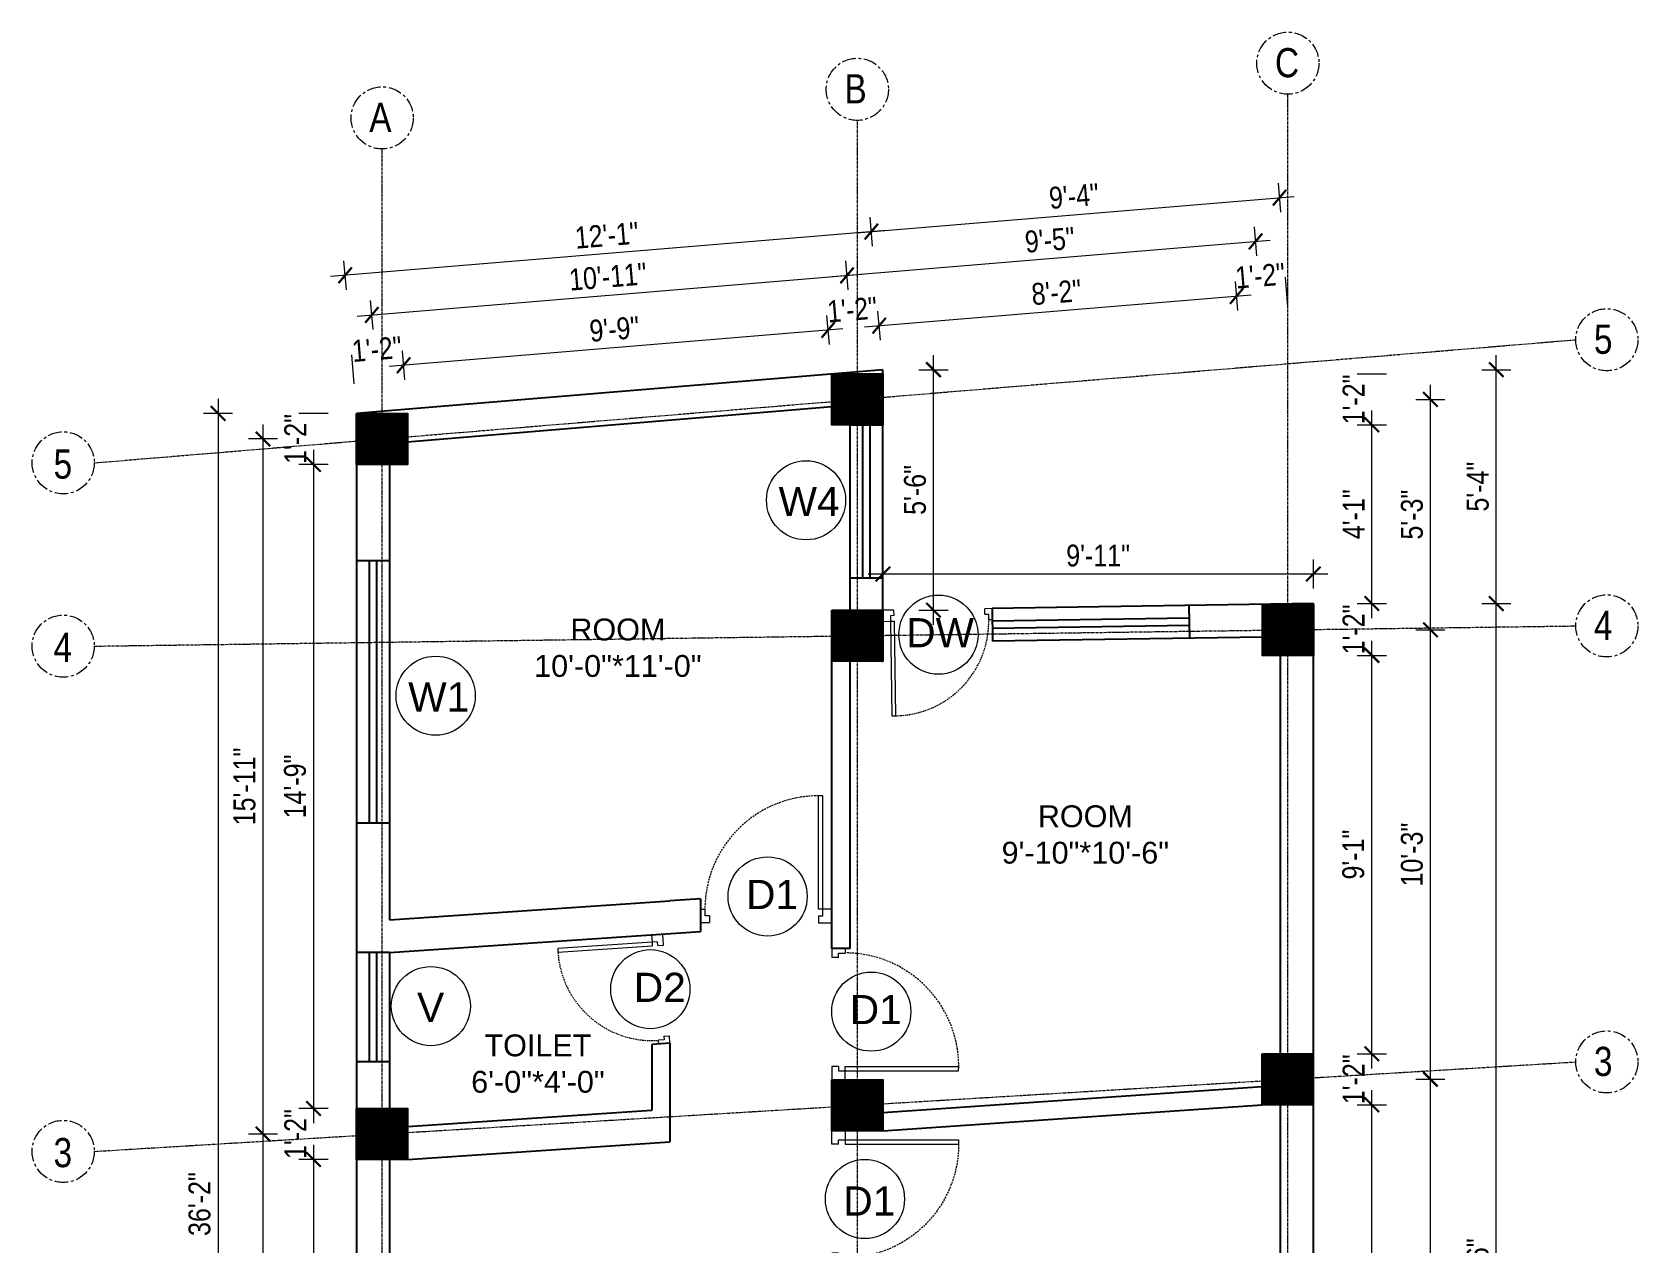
# Model space of a CAD drawing. Header units: inches. Extents: x -10117506 to -5032697, y -6529230 to -3253155.
# Drawn here: x -5050012.3 to -5049571.6, y -3255826 to -3255493.4 of the extents above; entities that cross this region are included whole.
import ezdxf

# ---------------------------------------------------------------- set-up
doc = ezdxf.new("R2010")
doc.units = ezdxf.units.IN
doc.header["$LTSCALE"] = 2
doc.header["$MEASUREMENT"] = 0
doc.header["$PDMODE"] = 34
doc.linetypes.add('CENTER', pattern=[2, 1.25, -0.25, 0.25, -0.25])
doc.linetypes.add('HIDDEN', pattern=[0.375, 0.25, -0.125])
doc.layers.get('0').update_dxf_attribs({"linetype": 'CONTINUOUS'})
doc.layers.get('DEFPOINTS').update_dxf_attribs({"color": 141, "linetype": 'CONTINUOUS'})
doc.layers.add('A-Hatch', color=7, linetype='CONTINUOUS')
for name, color, linetype, lineweight in [('Annotate-Lite.w', 177, 'CONTINUOUS', 9), ('Annotations-Bold.w', 177, 'CONTINUOUS', 13), ('DIM 1-100', 4, 'CONTINUOUS', 13), ('Door-Window.w', 4, 'CONTINUOUS', 15), ('TEXT', 181, 'CONTINUOUS', 25)]:
    doc.layers.add(name, color=color, linetype=linetype, lineweight=lineweight)
doc.styles.add('ARAIL', font='ARIALN.TTF')
doc.styles.add('arial.', font='arial.ttf')
doc.styles.add('gaurav', font='arial.ttf')
doc.styles.get("Standard").update_dxf_attribs({"font": 'ARIALN.TTF'})
doc.dimstyles.new('1 by 96', dxfattribs={"dimtxt": 6, "dimasz": 4, "dimexe": 4, "dimexo": 4, "dimgap": 2, "dimtad": 1, "dimdec": 0, "dimzin": 0, "dimdsep": 46, "dimlunit": 4, "dimtxsty": 'Standard', "dimblk": 'ARCHTICK', "dimcen": 0, "dimdle": 4, "dimadec": 0, "dimazin": 0, "dimtfac": 1, "dimtdec": 0, "dimtix": 1, "dimtofl": 0, "dimtmove": 1, "dimatfit": 3, "dimldrblk": 'ARCHTICK', "dimfxl": 4, "dimfxlon": 1, "dimtolj": 1, "dimtzin": 0, "dimlwd": -1, "dimlwe": -1, "dimarcsym": 0})

# ---------------------------------------------------------------- blocks, each defined once
blk = doc.blocks.new('3-0')
at = {"ltscale": 3}
for p, q in [((11063.05, 10097.68), (11065.97, 10099.9)), ((11065.97, 10099.9), (11066.71, 10098.92)), ((11063.05, 10097.68), (11064.53, 10095.73)), ((11065.99, 10096.84), (11064.53, 10095.73)), ((11065.25, 10097.81), (11066.71, 10098.92)), ((11065.99, 10096.84), (11065.25, 10097.81)), ((11085.5, 10074.13), (11110.32, 10092.96)), ((11086.24, 10073.15), (11111.05, 10091.97)), ((11111.05, 10091.97), (11110.32, 10092.96)), ((11084.04, 10073.02), (11082.57, 10071.91)), ((11084.04, 10073.02), (11084.78, 10072.04)), ((11084.78, 10072.04), (11086.24, 10073.15)), ((11086.24, 10073.15), (11085.5, 10074.13)), ((11087.72, 10071.2), (11086.24, 10073.15)), ((11082.57, 10071.91), (11084.79, 10068.98)), ((11084.79, 10068.98), (11087.72, 10071.2))]:
    blk.add_line(p, q, dxfattribs=at)
at = {"layer": 'Door-Window.w', "color": 9, "linetype": 'HIDDEN', "lineweight": 18}
blk.add_arc((11085.5, 10074.13), 31.16, 37.1906, 127.1465, dxfattribs=at)
blk = doc.blocks.new('_ArchTick')
at = {"color": 0, "linetype": 'ByBlock', "const_width": 0.15}
blk.add_lwpolyline([(-0.5, -0.5), (0.5, 0.5)], dxfattribs=at)
blk = doc.blocks.new('*D1370')
at = {"layer": 'DEFPOINTS', "color": 0, "ltscale": 0.5, "transparency": 16777216}
for p in [(-5049926.4, -3255560.17), (-5049778.83, -3255586.08), (-5049923.25, -3255598.09)]:
    blk.add_point(p, dxfattribs=at)
at = {"layer": 'DIM 1-100', "color": 0, "ltscale": 0.5, "transparency": 16777216}
for p, q in [((-5049777.99, -3255547.84), (-5049930.39, -3255560.51)), ((-5049781.65, -3255552.16), (-5049782.31, -3255544.18)), ((-5049926.07, -3255564.16), (-5049926.74, -3255556.19))]:
    blk.add_line(p, q, dxfattribs=at)
at = {"layer": 'DIM 1-100', "color": 0, "ltscale": 0.5, "transparency": 16777216, "xscale": 4, "yscale": 4, "zscale": 4}
for p, rotation in [((-5049781.98, -3255548.17), 4.751526985374808), ((-5049926.4, -3255560.17), 184.7515269853748)]:
    blk.add_blockref('_ArchTick', p, dxfattribs=dict(at, rotation=rotation))
at = {"layer": 'DIM 1-100', "color": 0, "ltscale": 0.5, "transparency": 16777216, "insert": (-5049854.61, -3255549.18), "char_height": 6, "attachment_point": 5, "rotation": 4.7515}
blk.add_mtext('\\A1;12\'-1"', dxfattribs=at)
blk = doc.blocks.new('*D1371')
at = {"layer": 'DEFPOINTS', "color": 0, "ltscale": 0.5, "transparency": 16777216}
for p in [(-5049779.83, -3255574), (-5049792.83, -3255587.24), (-5049778.83, -3255586.08)]:
    blk.add_point(p, dxfattribs=at)
at = {"layer": 'DIM 1-100', "color": 0, "ltscale": 0.5, "transparency": 16777216}
for p, q in [((-5049779.5, -3255577.99), (-5049780.16, -3255570.01)), ((-5049793.5, -3255579.15), (-5049794.16, -3255571.18))]:
    blk.add_line(p, q, dxfattribs=at)
at = {"layer": 'DIM 1-100', "color": 0, "ltscale": 0.5, "transparency": 16777216, "insert": (-5049787.25, -3255569.59), "char_height": 6, "attachment_point": 5, "rotation": 4.7515}
blk.add_mtext('\\A1;1\'-2"', dxfattribs=at)
blk = doc.blocks.new('*D1372')
at = {"layer": 'DEFPOINTS', "color": 0, "ltscale": 0.5, "transparency": 16777216}
for p in [(-5049910.35, -3255584.85), (-5049792.83, -3255587.24), (-5049909.25, -3255598.09)]:
    blk.add_point(p, dxfattribs=at)
at = {"layer": 'DIM 1-100', "color": 0, "ltscale": 0.5, "transparency": 16777216}
for p, q in [((-5049793.5, -3255579.15), (-5049794.16, -3255571.18)), ((-5049789.85, -3255574.83), (-5049914.34, -3255585.18)), ((-5049910.02, -3255588.83), (-5049910.68, -3255580.86))]:
    blk.add_line(p, q, dxfattribs=at)
at = {"layer": 'DIM 1-100', "color": 0, "ltscale": 0.5, "transparency": 16777216, "xscale": 4, "yscale": 4, "zscale": 4}
for p, rotation in [((-5049793.83, -3255575.16), 4.751526985461139), ((-5049910.35, -3255584.85), 184.7515269854612)]:
    blk.add_blockref('_ArchTick', p, dxfattribs=dict(at, rotation=rotation))
at = {"layer": 'DIM 1-100', "color": 0, "ltscale": 0.5, "transparency": 16777216, "insert": (-5049852.51, -3255574.96), "char_height": 6, "attachment_point": 5, "rotation": 4.7515}
blk.add_mtext('\\A1;9\'-9"', dxfattribs=at)
blk = doc.blocks.new('*D1373')
at = {"layer": 'DEFPOINTS', "color": 0, "ltscale": 0.5, "transparency": 16777216}
for p in [(-5049924.26, -3255586), (-5049923.25, -3255598.09), (-5049909.25, -3255598.09)]:
    blk.add_point(p, dxfattribs=at)
at = {"layer": 'DIM 1-100', "color": 0, "ltscale": 0.5, "transparency": 16777216}
for p, q in [((-5049923.93, -3255589.99), (-5049924.59, -3255582.02)), ((-5049910.02, -3255588.83), (-5049910.68, -3255580.86))]:
    blk.add_line(p, q, dxfattribs=at)
at = {"layer": 'DIM 1-100', "color": 0, "ltscale": 0.5, "transparency": 16777216, "insert": (-5049917.72, -3255580.43), "char_height": 6, "attachment_point": 5, "rotation": 4.7515}
blk.add_mtext('\\A1;1\'-2"', dxfattribs=at)
blk = doc.blocks.new('*D1374')
at = {"layer": 'DEFPOINTS', "color": 0, "ltscale": 0.5, "transparency": 16777216}
for p in [(-5049788.66, -3255560.2), (-5049785.83, -3255594.24), (-5049916.25, -3255605.09)]:
    blk.add_point(p, dxfattribs=at)
at = {"layer": 'DIM 1-100', "color": 0, "ltscale": 0.5, "transparency": 16777216}
for p, q in [((-5049788.33, -3255564.18), (-5049788.99, -3255556.21)), ((-5049923.07, -3255571.37), (-5049784.67, -3255559.86)), ((-5049918.75, -3255575.02), (-5049919.41, -3255567.05))]:
    blk.add_line(p, q, dxfattribs=at)
at = {"layer": 'DIM 1-100', "color": 0, "ltscale": 0.5, "transparency": 16777216, "xscale": 4, "yscale": 4, "zscale": 4}
for p, rotation in [((-5049788.66, -3255560.2), 4.751526985461142), ((-5049919.08, -3255571.04), 184.7515269854611)]:
    blk.add_blockref('_ArchTick', p, dxfattribs=dict(at, rotation=rotation))
at = {"layer": 'DIM 1-100', "color": 0, "ltscale": 0.5, "transparency": 16777216, "insert": (-5049854.29, -3255560.57), "char_height": 6, "attachment_point": 5, "rotation": 4.7515}
blk.add_mtext('\\A1;10\'-11"', dxfattribs=at)
blk = doc.blocks.new('*D1375')
at = {"layer": 'DEFPOINTS', "color": 0, "ltscale": 0.5, "transparency": 16777216}
for p in [(-5049923.25, -3255598.09), (-5049935.08, -3255612.09), (-5049923.25, -3255612.09)]:
    blk.add_point(p, dxfattribs=at)
at = {"layer": 'DIM 1-100', "color": 0, "ltscale": 0.5, "transparency": 16777216}
for p, q in [((-5049931.08, -3255598.09), (-5049939.08, -3255598.09)), ((-5049931.08, -3255612.09), (-5049939.08, -3255612.09))]:
    blk.add_line(p, q, dxfattribs=at)
at = {"layer": 'DIM 1-100', "color": 0, "ltscale": 0.5, "transparency": 16777216, "insert": (-5049940.09, -3255605.09), "char_height": 6, "attachment_point": 5, "rotation": 90}
blk.add_mtext('\\A1;1\'-2"', dxfattribs=at)
blk = doc.blocks.new('*D1376')
at = {"layer": 'DEFPOINTS', "color": 0, "ltscale": 0.5, "transparency": 16777216}
for p in [(-5049923.25, -3255612.09), (-5049935.08, -3255788.88), (-5049923.25, -3255788.88)]:
    blk.add_point(p, dxfattribs=at)
at = {"layer": 'DIM 1-100', "color": 0, "ltscale": 0.5, "transparency": 16777216}
for p, q in [((-5049935.08, -3255608.09), (-5049935.08, -3255792.88)), ((-5049931.08, -3255612.09), (-5049939.08, -3255612.09)), ((-5049931.08, -3255788.88), (-5049939.08, -3255788.88))]:
    blk.add_line(p, q, dxfattribs=at)
at = {"layer": 'DIM 1-100', "color": 0, "ltscale": 0.5, "transparency": 16777216, "xscale": 4, "yscale": 4, "zscale": 4}
for p, rotation in [((-5049935.08, -3255612.09), 90), ((-5049935.08, -3255788.88), 270)]:
    blk.add_blockref('_ArchTick', p, dxfattribs=dict(at, rotation=rotation))
at = {"layer": 'DIM 1-100', "color": 0, "ltscale": 0.5, "transparency": 16777216, "insert": (-5049940.15, -3255700.48), "char_height": 6, "attachment_point": 5, "rotation": 90}
blk.add_mtext('\\A1;14\'-9"', dxfattribs=at)
blk = doc.blocks.new('*D1377')
at = {"layer": 'DEFPOINTS', "color": 0, "ltscale": 0.5, "transparency": 16777216}
for p in [(-5049923.25, -3255788.88), (-5049935.08, -3255802.88), (-5049923.25, -3255802.88)]:
    blk.add_point(p, dxfattribs=at)
at = {"layer": 'DIM 1-100', "color": 0, "ltscale": 0.5, "transparency": 16777216}
for p, q in [((-5049931.08, -3255788.88), (-5049939.08, -3255788.88)), ((-5049931.08, -3255802.88), (-5049939.08, -3255802.88))]:
    blk.add_line(p, q, dxfattribs=at)
at = {"layer": 'DIM 1-100', "color": 0, "ltscale": 0.5, "transparency": 16777216, "insert": (-5049940.09, -3255795.88), "char_height": 6, "attachment_point": 5, "rotation": 90}
blk.add_mtext('\\A1;1\'-2"', dxfattribs=at)
blk = doc.blocks.new('*D1378')
at = {"layer": 'DEFPOINTS', "color": 0, "ltscale": 0.5, "transparency": 16777216}
for p in [(-5049923.25, -3255802.88), (-5049935.08, -3255924.12), (-5049923.25, -3255924.12)]:
    blk.add_point(p, dxfattribs=at)
at = {"layer": 'DIM 1-100', "color": 0, "ltscale": 0.5, "transparency": 16777216}
for p, q in [((-5049935.08, -3255798.88), (-5049935.08, -3255928.12)), ((-5049931.08, -3255802.88), (-5049939.08, -3255802.88)), ((-5049931.08, -3255924.12), (-5049939.08, -3255924.12))]:
    blk.add_line(p, q, dxfattribs=at)
at = {"layer": 'DIM 1-100', "color": 0, "ltscale": 0.5, "transparency": 16777216, "xscale": 4, "yscale": 4, "zscale": 4}
for p, rotation in [((-5049935.08, -3255802.88), 90), ((-5049935.08, -3255924.12), 270)]:
    blk.add_blockref('_ArchTick', p, dxfattribs=dict(at, rotation=rotation))
at = {"layer": 'DIM 1-100', "color": 0, "ltscale": 0.5, "transparency": 16777216, "insert": (-5049940.15, -3255863.5), "char_height": 6, "attachment_point": 5, "rotation": 90}
blk.add_mtext('\\A1;10\'-1"', dxfattribs=at)
blk = doc.blocks.new('*D1383')
at = {"layer": 'DEFPOINTS', "color": 0, "ltscale": 0.5, "transparency": 16777216}
for p in [(-5049948.95, -3255795.88), (-5049916.25, -3255795.88), (-5049916.25, -3255931.12)]:
    blk.add_point(p, dxfattribs=at)
at = {"layer": 'DIM 1-100', "color": 0, "ltscale": 0.5, "transparency": 16777216}
for p, q in [((-5049948.95, -3255935.12), (-5049948.95, -3255791.88)), ((-5049944.95, -3255795.88), (-5049952.95, -3255795.88)), ((-5049944.95, -3255931.12), (-5049952.95, -3255931.12))]:
    blk.add_line(p, q, dxfattribs=at)
at = {"layer": 'DIM 1-100', "color": 0, "ltscale": 0.5, "transparency": 16777216, "xscale": 4, "yscale": 4, "zscale": 4}
for p, rotation in [((-5049948.95, -3255795.88), 90), ((-5049948.95, -3255931.12), 270)]:
    blk.add_blockref('_ArchTick', p, dxfattribs=dict(at, rotation=rotation))
at = {"layer": 'DIM 1-100', "color": 0, "ltscale": 0.5, "transparency": 16777216, "insert": (-5049954.01, -3255863.5), "char_height": 6, "attachment_point": 5, "rotation": 90}
blk.add_mtext('\\A1;11\'-3"', dxfattribs=at)
blk = doc.blocks.new('*D1384')
at = {"layer": 'DEFPOINTS', "color": 0, "ltscale": 0.5, "transparency": 16777216}
for p in [(-5049948.95, -3255605.09), (-5049916.25, -3255605.09), (-5049916.25, -3255795.88)]:
    blk.add_point(p, dxfattribs=at)
at = {"layer": 'DIM 1-100', "color": 0, "ltscale": 0.5, "transparency": 16777216}
for p, q in [((-5049944.95, -3255605.09), (-5049952.95, -3255605.09)), ((-5049948.95, -3255799.88), (-5049948.95, -3255601.09)), ((-5049944.95, -3255795.88), (-5049952.95, -3255795.88))]:
    blk.add_line(p, q, dxfattribs=at)
at = {"layer": 'DIM 1-100', "color": 0, "ltscale": 0.5, "transparency": 16777216, "xscale": 4, "yscale": 4, "zscale": 4}
for p, rotation in [((-5049948.95, -3255605.09), 90), ((-5049948.95, -3255795.88), 270)]:
    blk.add_blockref('_ArchTick', p, dxfattribs=dict(at, rotation=rotation))
at = {"layer": 'DIM 1-100', "color": 0, "ltscale": 0.5, "transparency": 16777216, "insert": (-5049954.01, -3255700.48), "char_height": 6, "attachment_point": 5, "rotation": 90}
blk.add_mtext('\\A1;15\'-11"', dxfattribs=at)
blk = doc.blocks.new('*D1385')
at = {"layer": 'DEFPOINTS', "color": 0, "ltscale": 0.5, "transparency": 16777216}
for p in [(-5049923.25, -3255598.09), (-5049961.29, -3256032.14), (-5049923.25, -3256032.14)]:
    blk.add_point(p, dxfattribs=at)
at = {"layer": 'DIM 1-100', "color": 0, "ltscale": 0.5, "transparency": 16777216}
for p, q in [((-5049961.29, -3255594.09), (-5049961.29, -3256036.14)), ((-5049957.29, -3255598.09), (-5049965.29, -3255598.09)), ((-5049957.29, -3256032.14), (-5049965.29, -3256032.14))]:
    blk.add_line(p, q, dxfattribs=at)
at = {"layer": 'DIM 1-100', "color": 0, "ltscale": 0.5, "transparency": 16777216, "xscale": 4, "yscale": 4, "zscale": 4}
for p, rotation in [((-5049961.29, -3255598.09), 90), ((-5049961.29, -3256032.14), 270)]:
    blk.add_blockref('_ArchTick', p, dxfattribs=dict(at, rotation=rotation))
at = {"layer": 'DIM 1-100', "color": 0, "ltscale": 0.5, "transparency": 16777216, "insert": (-5049966.36, -3255815.11), "char_height": 6, "attachment_point": 5, "rotation": 90}
blk.add_mtext('\\A1;36\'-2"', dxfattribs=at)
blk = doc.blocks.new('*D1397')
at = {"layer": 'DEFPOINTS', "color": 0, "ltscale": 0.5, "transparency": 16777216}
for p in [(-5049660.68, -3255787.86), (-5049644.62, -3255787.86), (-5049660.67, -3255909.11)]:
    blk.add_point(p, dxfattribs=at)
at = {"layer": 'DIM 1-100', "color": 0, "ltscale": 0.5, "transparency": 16777216}
for p, q in [((-5049644.62, -3255913.11), (-5049644.62, -3255783.86)), ((-5049648.62, -3255787.86), (-5049640.62, -3255787.86)), ((-5049648.62, -3255909.11), (-5049640.62, -3255909.11))]:
    blk.add_line(p, q, dxfattribs=at)
at = {"layer": 'DIM 1-100', "color": 0, "ltscale": 0.5, "transparency": 16777216, "xscale": 4, "yscale": 4, "zscale": 4}
for p, rotation in [((-5049644.62, -3255787.86), 90), ((-5049644.62, -3255909.11), 270)]:
    blk.add_blockref('_ArchTick', p, dxfattribs=dict(at, rotation=rotation))
at = {"layer": 'DIM 1-100', "color": 0, "ltscale": 0.5, "transparency": 16777216, "insert": (-5049649.69, -3255848.48), "char_height": 6, "attachment_point": 5, "rotation": 90}
blk.add_mtext('\\A1;10\'-1"', dxfattribs=at)
blk = doc.blocks.new('*D1398')
at = {"layer": 'DEFPOINTS', "color": 0, "ltscale": 0.5, "transparency": 16777216}
for p in [(-5049660.67, -3255773.86), (-5049644.62, -3255773.86), (-5049660.68, -3255787.86)]:
    blk.add_point(p, dxfattribs=at)
at = {"layer": 'DIM 1-100', "color": 0, "ltscale": 0.5, "transparency": 16777216}
for p, q in [((-5049648.62, -3255773.86), (-5049640.62, -3255773.86)), ((-5049648.62, -3255787.86), (-5049640.62, -3255787.86))]:
    blk.add_line(p, q, dxfattribs=at)
at = {"layer": 'DIM 1-100', "color": 0, "ltscale": 0.5, "transparency": 16777216, "insert": (-5049649.63, -3255780.86), "char_height": 6, "attachment_point": 5, "rotation": 90}
blk.add_mtext('\\A1;1\'-2"', dxfattribs=at)
blk = doc.blocks.new('*D1399')
at = {"layer": 'DEFPOINTS', "color": 0, "ltscale": 0.5, "transparency": 16777216}
for p in [(-5049660.67, -3255664.49), (-5049644.62, -3255664.49), (-5049660.67, -3255773.86)]:
    blk.add_point(p, dxfattribs=at)
at = {"layer": 'DIM 1-100', "color": 0, "ltscale": 0.5, "transparency": 16777216}
for p, q in [((-5049644.62, -3255777.86), (-5049644.62, -3255660.49)), ((-5049648.62, -3255664.49), (-5049640.62, -3255664.49)), ((-5049648.62, -3255773.86), (-5049640.62, -3255773.86))]:
    blk.add_line(p, q, dxfattribs=at)
at = {"layer": 'DIM 1-100', "color": 0, "ltscale": 0.5, "transparency": 16777216, "xscale": 4, "yscale": 4, "zscale": 4}
for p, rotation in [((-5049644.62, -3255664.49), 90), ((-5049644.62, -3255773.86), 270)]:
    blk.add_blockref('_ArchTick', p, dxfattribs=dict(at, rotation=rotation))
at = {"layer": 'DIM 1-100', "color": 0, "ltscale": 0.5, "transparency": 16777216, "insert": (-5049649.69, -3255719.18), "char_height": 6, "attachment_point": 5, "rotation": 90}
blk.add_mtext('\\A1;9\'-1"', dxfattribs=at)
blk = doc.blocks.new('*D1400')
at = {"layer": 'DEFPOINTS', "color": 0, "ltscale": 0.5, "transparency": 16777216}
for p in [(-5049660.89, -3255650.28), (-5049644.62, -3255650.28), (-5049660.67, -3255664.49)]:
    blk.add_point(p, dxfattribs=at)
at = {"layer": 'DIM 1-100', "color": 0, "ltscale": 0.5, "transparency": 16777216}
for p, q in [((-5049648.62, -3255650.28), (-5049640.62, -3255650.28)), ((-5049648.62, -3255664.49), (-5049640.62, -3255664.49))]:
    blk.add_line(p, q, dxfattribs=at)
at = {"layer": 'DIM 1-100', "color": 0, "ltscale": 0.5, "transparency": 16777216, "insert": (-5049649.63, -3255657.38), "char_height": 6, "attachment_point": 5, "rotation": 90}
blk.add_mtext('\\A1;1\'-2"', dxfattribs=at)
blk = doc.blocks.new('*D1401')
at = {"layer": 'DEFPOINTS', "color": 0, "ltscale": 0.5, "transparency": 16777216}
for p in [(-5049778.83, -3255601.24), (-5049644.62, -3255601.24), (-5049660.89, -3255650.28)]:
    blk.add_point(p, dxfattribs=at)
at = {"layer": 'DIM 1-100', "color": 0, "ltscale": 0.5, "transparency": 16777216}
for p, q in [((-5049644.62, -3255654.28), (-5049644.62, -3255597.24)), ((-5049648.62, -3255601.24), (-5049640.62, -3255601.24)), ((-5049648.62, -3255650.28), (-5049640.62, -3255650.28))]:
    blk.add_line(p, q, dxfattribs=at)
at = {"layer": 'DIM 1-100', "color": 0, "ltscale": 0.5, "transparency": 16777216, "xscale": 4, "yscale": 4, "zscale": 4}
for p, rotation in [((-5049644.62, -3255601.24), 90), ((-5049644.62, -3255650.28), 270)]:
    blk.add_blockref('_ArchTick', p, dxfattribs=dict(at, rotation=rotation))
at = {"layer": 'DIM 1-100', "color": 0, "ltscale": 0.5, "transparency": 16777216, "insert": (-5049649.63, -3255625.76), "char_height": 6, "attachment_point": 5, "rotation": 90}
blk.add_mtext('\\A1;4\'-1"', dxfattribs=at)
blk = doc.blocks.new('*D1402')
at = {"layer": 'DEFPOINTS', "color": 0, "ltscale": 0.5, "transparency": 16777216}
for p in [(-5049778.83, -3255587.24), (-5049644.62, -3255587.24), (-5049778.83, -3255601.24)]:
    blk.add_point(p, dxfattribs=at)
at = {"layer": 'DIM 1-100', "color": 0, "ltscale": 0.5, "transparency": 16777216}
for p, q in [((-5049648.62, -3255587.24), (-5049640.62, -3255587.24)), ((-5049648.62, -3255601.24), (-5049640.62, -3255601.24))]:
    blk.add_line(p, q, dxfattribs=at)
at = {"layer": 'DIM 1-100', "color": 0, "ltscale": 0.5, "transparency": 16777216, "insert": (-5049649.63, -3255594.24), "char_height": 6, "attachment_point": 5, "rotation": 90}
blk.add_mtext('\\A1;1\'-2"', dxfattribs=at)
blk = doc.blocks.new('*D1404')
at = {"layer": 'DEFPOINTS', "color": 0, "ltscale": 0.5, "transparency": 16777216}
for p in [(-5049667.68, -3255780.86), (-5049628.54, -3255780.86), (-5049667.67, -3255916.11)]:
    blk.add_point(p, dxfattribs=at)
at = {"layer": 'DIM 1-100', "color": 0, "ltscale": 0.5, "transparency": 16777216}
for p, q in [((-5049628.54, -3255920.11), (-5049628.54, -3255776.86)), ((-5049632.54, -3255780.86), (-5049624.54, -3255780.86)), ((-5049632.54, -3255916.11), (-5049624.54, -3255916.11))]:
    blk.add_line(p, q, dxfattribs=at)
at = {"layer": 'DIM 1-100', "color": 0, "ltscale": 0.5, "transparency": 16777216, "xscale": 4, "yscale": 4, "zscale": 4}
for p, rotation in [((-5049628.54, -3255780.86), 90), ((-5049628.54, -3255916.11), 270)]:
    blk.add_blockref('_ArchTick', p, dxfattribs=dict(at, rotation=rotation))
at = {"layer": 'DIM 1-100', "color": 0, "ltscale": 0.5, "transparency": 16777216, "insert": (-5049633.6, -3255848.48), "char_height": 6, "attachment_point": 5, "rotation": 90}
blk.add_mtext('\\A1;11\'-3"', dxfattribs=at)
blk = doc.blocks.new('*D1405')
at = {"layer": 'DEFPOINTS', "color": 0, "ltscale": 0.5, "transparency": 16777216}
for p in [(-5049667.67, -3255657.49), (-5049628.54, -3255657.49), (-5049667.68, -3255780.86)]:
    blk.add_point(p, dxfattribs=at)
at = {"layer": 'DIM 1-100', "color": 0, "ltscale": 0.5, "transparency": 16777216}
for p, q in [((-5049628.54, -3255784.86), (-5049628.54, -3255653.49)), ((-5049632.54, -3255657.49), (-5049624.54, -3255657.49)), ((-5049632.54, -3255780.86), (-5049624.54, -3255780.86))]:
    blk.add_line(p, q, dxfattribs=at)
at = {"layer": 'DIM 1-100', "color": 0, "ltscale": 0.5, "transparency": 16777216, "xscale": 4, "yscale": 4, "zscale": 4}
for p, rotation in [((-5049628.54, -3255657.49), 90), ((-5049628.54, -3255780.86), 270)]:
    blk.add_blockref('_ArchTick', p, dxfattribs=dict(at, rotation=rotation))
at = {"layer": 'DIM 1-100', "color": 0, "ltscale": 0.5, "transparency": 16777216, "insert": (-5049633.6, -3255719.18), "char_height": 6, "attachment_point": 5, "rotation": 90}
blk.add_mtext('\\A1;10\'-3"', dxfattribs=at)
blk = doc.blocks.new('*D1406')
at = {"layer": 'DEFPOINTS', "color": 0, "ltscale": 0.5, "transparency": 16777216}
for p in [(-5049785.83, -3255594.24), (-5049628.54, -3255594.24), (-5049667.67, -3255657.49)]:
    blk.add_point(p, dxfattribs=at)
at = {"layer": 'DIM 1-100', "color": 0, "ltscale": 0.5, "transparency": 16777216}
for p, q in [((-5049628.54, -3255661.49), (-5049628.54, -3255590.24)), ((-5049632.54, -3255594.24), (-5049624.54, -3255594.24)), ((-5049632.54, -3255657.49), (-5049624.54, -3255657.49))]:
    blk.add_line(p, q, dxfattribs=at)
at = {"layer": 'DIM 1-100', "color": 0, "ltscale": 0.5, "transparency": 16777216, "xscale": 4, "yscale": 4, "zscale": 4}
for p, rotation in [((-5049628.54, -3255594.24), 90), ((-5049628.54, -3255657.49), 270)]:
    blk.add_blockref('_ArchTick', p, dxfattribs=dict(at, rotation=rotation))
at = {"layer": 'DIM 1-100', "color": 0, "ltscale": 0.5, "transparency": 16777216, "insert": (-5049633.6, -3255625.87), "char_height": 6, "attachment_point": 5, "rotation": 90}
blk.add_mtext('\\A1;5\'-3"', dxfattribs=at)
blk = doc.blocks.new('*D1407')
at = {"layer": 'DEFPOINTS', "color": 0, "ltscale": 0.5, "transparency": 16777216}
for p in [(-5049660.67, -3255650.27), (-5049610.47, -3255650.27), (-5049660.67, -3256016.28)]:
    blk.add_point(p, dxfattribs=at)
at = {"layer": 'DIM 1-100', "color": 0, "ltscale": 0.5, "transparency": 16777216}
for p, q in [((-5049610.47, -3256020.28), (-5049610.47, -3255646.27)), ((-5049614.47, -3255650.27), (-5049606.47, -3255650.27)), ((-5049614.47, -3256016.28), (-5049606.47, -3256016.28))]:
    blk.add_line(p, q, dxfattribs=at)
at = {"layer": 'DIM 1-100', "color": 0, "ltscale": 0.5, "transparency": 16777216, "xscale": 4, "yscale": 4, "zscale": 4}
for p, rotation in [((-5049610.47, -3255650.27), 90), ((-5049610.47, -3256016.28), 270)]:
    blk.add_blockref('_ArchTick', p, dxfattribs=dict(at, rotation=rotation))
at = {"layer": 'DIM 1-100', "color": 0, "ltscale": 0.5, "transparency": 16777216, "insert": (-5049615.53, -3255833.27), "char_height": 6, "attachment_point": 5, "rotation": 90}
blk.add_mtext('\\A1;30\'-6"', dxfattribs=at)
blk = doc.blocks.new('*D1408')
at = {"layer": 'DEFPOINTS', "color": 0, "ltscale": 0.5, "transparency": 16777216}
for p in [(-5049778.83, -3255586.08), (-5049610.47, -3255586.08), (-5049660.67, -3255650.27)]:
    blk.add_point(p, dxfattribs=at)
at = {"layer": 'DIM 1-100', "color": 0, "ltscale": 0.5, "transparency": 16777216}
for p, q in [((-5049610.47, -3255654.27), (-5049610.47, -3255582.08)), ((-5049614.47, -3255586.08), (-5049606.47, -3255586.08)), ((-5049614.47, -3255650.27), (-5049606.47, -3255650.27))]:
    blk.add_line(p, q, dxfattribs=at)
at = {"layer": 'DIM 1-100', "color": 0, "ltscale": 0.5, "transparency": 16777216, "xscale": 4, "yscale": 4, "zscale": 4}
for p, rotation in [((-5049610.47, -3255586.08), 90), ((-5049610.47, -3255650.27), 270)]:
    blk.add_blockref('_ArchTick', p, dxfattribs=dict(at, rotation=rotation))
at = {"layer": 'DIM 1-100', "color": 0, "ltscale": 0.5, "transparency": 16777216, "insert": (-5049615.52, -3255618.18), "char_height": 6, "attachment_point": 5, "rotation": 90}
blk.add_mtext('\\A1;5\'-4"', dxfattribs=at)
blk = doc.blocks.new('*D1409')
at = {"layer": 'DEFPOINTS', "color": 0, "ltscale": 0.5, "transparency": 16777216}
for p in [(-5049778.83, -3255586.08), (-5049764.92, -3255586.08), (-5049778.83, -3255652.1)]:
    blk.add_point(p, dxfattribs=at)
at = {"layer": 'DIM 1-100', "color": 0, "ltscale": 0.5, "transparency": 16777216}
for p, q in [((-5049764.92, -3255656.1), (-5049764.92, -3255582.08)), ((-5049768.92, -3255586.08), (-5049760.92, -3255586.08)), ((-5049768.92, -3255652.1), (-5049760.92, -3255652.1))]:
    blk.add_line(p, q, dxfattribs=at)
at = {"layer": 'DIM 1-100', "color": 0, "ltscale": 0.5, "transparency": 16777216, "xscale": 4, "yscale": 4, "zscale": 4}
for p, rotation in [((-5049764.92, -3255586.08), 90), ((-5049764.92, -3255652.1), 270)]:
    blk.add_blockref('_ArchTick', p, dxfattribs=dict(at, rotation=rotation))
at = {"layer": 'DIM 1-100', "color": 0, "ltscale": 0.5, "transparency": 16777216, "insert": (-5049769.98, -3255619.09), "char_height": 6, "attachment_point": 5, "rotation": 90}
blk.add_mtext('\\A1;5\'-6"', dxfattribs=at)
blk = doc.blocks.new('*D1410')
at = {"layer": 'DEFPOINTS', "color": 0, "ltscale": 0.5, "transparency": 16777216}
for p in [(-5049778.83, -3255642.18), (-5049778.83, -3255652.1), (-5049660.67, -3255650.27)]:
    blk.add_point(p, dxfattribs=at)
at = {"layer": 'DIM 1-100', "color": 0, "ltscale": 0.5, "transparency": 16777216}
for p, q in [((-5049778.83, -3255646.18), (-5049778.83, -3255638.18)), ((-5049660.67, -3255646.18), (-5049660.67, -3255638.18)), ((-5049656.67, -3255642.18), (-5049782.83, -3255642.18))]:
    blk.add_line(p, q, dxfattribs=at)
at = {"layer": 'DIM 1-100', "color": 0, "ltscale": 0.5, "transparency": 16777216, "xscale": 4, "yscale": 4, "zscale": 4, "rotation": 180}
blk.add_blockref('_ArchTick', (-5049778.83, -3255642.18), dxfattribs=at)
at = {"layer": 'DIM 1-100', "color": 0, "ltscale": 0.5, "transparency": 16777216, "xscale": 4, "yscale": 4, "zscale": 4}
blk.add_blockref('_ArchTick', (-5049660.67, -3255642.18), dxfattribs=at)
at = {"layer": 'DIM 1-100', "color": 0, "ltscale": 0.5, "transparency": 16777216, "insert": (-5049719.75, -3255637.12), "char_height": 6, "attachment_point": 5}
blk.add_mtext('\\A1;9\'-11"', dxfattribs=at)
blk = doc.blocks.new('*D1411')
at = {"layer": 'DEFPOINTS', "color": 0, "ltscale": 0.5, "transparency": 16777216}
for p in [(-5049681.7, -3255565.84), (-5049778.83, -3255586.08), (-5049674.67, -3255650.49)]:
    blk.add_point(p, dxfattribs=at)
at = {"layer": 'DIM 1-100', "color": 0, "ltscale": 0.5, "transparency": 16777216}
for p, q in [((-5049783.82, -3255574.33), (-5049677.72, -3255565.51)), ((-5049681.37, -3255569.83), (-5049682.03, -3255561.86)), ((-5049779.5, -3255577.99), (-5049780.16, -3255570.01))]:
    blk.add_line(p, q, dxfattribs=at)
at = {"layer": 'DIM 1-100', "color": 0, "ltscale": 0.5, "transparency": 16777216, "xscale": 4, "yscale": 4, "zscale": 4}
for p, rotation in [((-5049681.7, -3255565.84), 4.751526985461168), ((-5049779.83, -3255574), 184.7515269854612)]:
    blk.add_blockref('_ArchTick', p, dxfattribs=dict(at, rotation=rotation))
at = {"layer": 'DIM 1-100', "color": 0, "ltscale": 0.5, "transparency": 16777216, "insert": (-5049731.19, -3255564.87), "char_height": 6, "attachment_point": 5, "rotation": 4.7515}
blk.add_mtext('\\A1;8\'-2"', dxfattribs=at)
blk = doc.blocks.new('*D1412')
at = {"layer": 'DEFPOINTS', "color": 0, "ltscale": 0.5, "transparency": 16777216}
for p in [(-5049668, -3255564.7), (-5049674.67, -3255650.49), (-5049660.89, -3255650.28)]:
    blk.add_point(p, dxfattribs=at)
at = {"layer": 'DIM 1-100', "color": 0, "ltscale": 0.5, "transparency": 16777216}
for p, q in [((-5049667.67, -3255568.69), (-5049668.33, -3255560.72)), ((-5049681.37, -3255569.83), (-5049682.03, -3255561.86))]:
    blk.add_line(p, q, dxfattribs=at)
at = {"layer": 'DIM 1-100', "color": 0, "ltscale": 0.5, "transparency": 16777216, "insert": (-5049675.27, -3255560.28), "char_height": 6, "attachment_point": 5, "rotation": 4.7515}
blk.add_mtext('\\A1;1\'-2"', dxfattribs=at)
blk = doc.blocks.new('*D1413')
at = {"layer": 'DEFPOINTS', "color": 0, "ltscale": 0.5, "transparency": 16777216}
for p in [(-5049676.53, -3255550.88), (-5049785.83, -3255594.24), (-5049667.67, -3255657.49)]:
    blk.add_point(p, dxfattribs=at)
at = {"layer": 'DIM 1-100', "color": 0, "ltscale": 0.5, "transparency": 16777216}
for p, q in [((-5049676.2, -3255554.86), (-5049676.86, -3255546.89)), ((-5049792.65, -3255560.53), (-5049672.54, -3255550.54)), ((-5049788.33, -3255564.18), (-5049788.99, -3255556.21))]:
    blk.add_line(p, q, dxfattribs=at)
at = {"layer": 'DIM 1-100', "color": 0, "ltscale": 0.5, "transparency": 16777216, "xscale": 4, "yscale": 4, "zscale": 4}
for p, rotation in [((-5049676.53, -3255550.88), 4.751526985461168), ((-5049788.66, -3255560.2), 184.7515269854612)]:
    blk.add_blockref('_ArchTick', p, dxfattribs=dict(at, rotation=rotation))
at = {"layer": 'DIM 1-100', "color": 0, "ltscale": 0.5, "transparency": 16777216, "insert": (-5049733.01, -3255550.49), "char_height": 6, "attachment_point": 5, "rotation": 4.7515}
blk.add_mtext('\\A1;9\'-5"', dxfattribs=at)
blk = doc.blocks.new('*D1414')
at = {"layer": 'DEFPOINTS', "color": 0, "ltscale": 0.5, "transparency": 16777216}
for p in [(-5049669.95, -3255538.86), (-5049778.83, -3255586.08), (-5049660.67, -3255650.49)]:
    blk.add_point(p, dxfattribs=at)
at = {"layer": 'DIM 1-100', "color": 0, "ltscale": 0.5, "transparency": 16777216}
for p, q in [((-5049785.97, -3255548.5), (-5049665.96, -3255538.53)), ((-5049669.62, -3255542.84), (-5049670.28, -3255534.87)), ((-5049781.65, -3255552.16), (-5049782.31, -3255544.18))]:
    blk.add_line(p, q, dxfattribs=at)
at = {"layer": 'DIM 1-100', "color": 0, "ltscale": 0.5, "transparency": 16777216, "xscale": 4, "yscale": 4, "zscale": 4}
for p, rotation in [((-5049669.95, -3255538.86), 4.751526985374822), ((-5049781.98, -3255548.17), 184.7515269853748)]:
    blk.add_blockref('_ArchTick', p, dxfattribs=dict(at, rotation=rotation))
at = {"layer": 'DIM 1-100', "color": 0, "ltscale": 0.5, "transparency": 16777216, "insert": (-5049726.38, -3255538.47), "char_height": 6, "attachment_point": 5, "rotation": 4.7515}
blk.add_mtext('\\A1;9\'-4"', dxfattribs=at)

msp = doc.modelspace()

# ---------------------------------------------------------------- hatches: boundary and pattern name
at = {"layer": 'A-Hatch', "ltscale": 0.5}
h = msp.add_hatch(dxfattribs=at)
h.set_pattern_fill('ANSI31', color=256)
h.set_pattern_definition([(45, (41510.88435, 2798.45225), (-0.0883883476483, 0.0883883476483), [])])
h.paths.add_polyline_path([(-5049778.83, -3255587.24), (-5049792.83, -3255587.24), (-5049792.83, -3255601.24), (-5049778.83, -3255601.24)])
h = msp.add_hatch(dxfattribs=at)
h.set_pattern_fill('ANSI31', color=256)
h.set_pattern_definition([(45, (41380.46022, 2787.61134), (-0.0883883476483, 0.0883883476483), [])])
h.paths.add_polyline_path([(-5049909.25, -3255598.09), (-5049923.25, -3255598.09), (-5049923.25, -3255612.09), (-5049909.25, -3255612.09)])
h = msp.add_hatch(dxfattribs=at)
h.set_pattern_fill('ANSI31', color=256)
h.set_pattern_definition([(45, (41510.88435, 2733.59554), (-0.0883883476483, 0.0883883476483), [])])
h.paths.add_polyline_path([(-5049778.83, -3255652.1), (-5049792.83, -3255652.1), (-5049792.83, -3255666.1), (-5049778.83, -3255666.1)])
h = msp.add_hatch(dxfattribs=at)
h.set_pattern_fill('ANSI31', color=256)
h.set_pattern_definition([(45, (41629.0457, 2735.20748), (-0.0883883476483, 0.0883883476483), [])])
h.paths.add_polyline_path([(-5049660.67, -3255650.49), (-5049674.67, -3255650.49), (-5049674.67, -3255664.49), (-5049660.67, -3255664.49)])
h = msp.add_hatch(dxfattribs=at)
h.set_pattern_fill('ANSI31', color=256)
h.set_pattern_definition([(45, (41629.03015, 2611.83644), (-0.0883883476483, 0.0883883476483), [])])
h.paths.add_polyline_path([(-5049660.68, -3255773.86), (-5049674.68, -3255773.86), (-5049674.68, -3255787.86), (-5049660.68, -3255787.86)])
h = msp.add_hatch(dxfattribs=at)
h.set_pattern_fill('ANSI31', color=256)
h.set_pattern_definition([(45, (41510.88435, 2604.69905), (-0.0883883476483, 0.0883883476483), [])])
h.paths.add_polyline_path([(-5049778.83, -3255781), (-5049792.83, -3255781), (-5049792.83, -3255795), (-5049778.83, -3255795)])
h = msp.add_hatch(dxfattribs=at)
h.set_pattern_fill('ANSI31', color=256)
h.set_pattern_definition([(45, (41380.46022, 2596.81991), (-0.0883883476483, 0.0883883476483), [])])
h.paths.add_polyline_path([(-5049909.25, -3255788.88), (-5049923.25, -3255788.88), (-5049923.25, -3255802.88), (-5049909.25, -3255802.88)])

# ---------------------------------------------------------------- linework, layer by layer
at = {"ltscale": 0.5}
for p, q in [((-5049778.83, -3255586.08), (-5049923.25, -3255598.09)), ((-5049778.83, -3255652.1), (-5049778.83, -3255586.08)), ((-5049792.83, -3255596.28), (-5049909.25, -3255605.95)), ((-5049923.25, -3255598.09), (-5049923.25, -3256032.14)), ((-5049787.83, -3255652.1), (-5049787.83, -3255601.24)), ((-5049787.83, -3255601.24), (-5049778.83, -3255601.24)), ((-5049784.33, -3255643.24), (-5049784.33, -3255601.24)), ((-5049782.33, -3255643.24), (-5049782.33, -3255601.24)), ((-5049914.25, -3255612.09), (-5049914.25, -3255737.06)), ((-5049914.25, -3255638.58), (-5049923.25, -3255638.58)), ((-5049919.75, -3255710.58), (-5049919.75, -3255638.58)), ((-5049917.75, -3255710.58), (-5049917.75, -3255638.58)), ((-5049787.83, -3255643.24), (-5049778.83, -3255643.24)), ((-5049660.67, -3255650.27), (-5049748.83, -3255651.64)), ((-5049748.83, -3255651.64), (-5049748.69, -3255660.64)), ((-5049694.84, -3255650.8), (-5049694.7, -3255659.8)), ((-5049669.67, -3255650.49), (-5049669.67, -3255650.27)), ((-5049660.67, -3256016.28), (-5049660.67, -3255650.27)), ((-5049694.78, -3255654.3), (-5049748.78, -3255655.14)), ((-5049694.75, -3255656.3), (-5049748.75, -3255657.14)), ((-5049674.67, -3255659.49), (-5049748.83, -3255660.64)), ((-5049660.53, -3255659.27), (-5049660.67, -3255659.27)), ((-5049792.83, -3255745), (-5049792.83, -3255666.1)), ((-5049787.83, -3255745), (-5049787.83, -3255666.1)), ((-5049669.67, -3255773.86), (-5049669.67, -3255664.49)), ((-5049914.25, -3255710.58), (-5049923.25, -3255710.58)), ((-5049914.25, -3255737.06), (-5049837.25, -3255731.85)), ((-5049828.83, -3255731.28), (-5049837.25, -3255731.85)), ((-5049828.83, -3255731.28), (-5049828.83, -3255740.3)), ((-5049914.25, -3255746.09), (-5049828.83, -3255740.3)), ((-5049914.25, -3255746.09), (-5049923.25, -3255746.09)), ((-5049919.75, -3255776.09), (-5049919.75, -3255746.09)), ((-5049917.75, -3255776.09), (-5049917.75, -3255746.09)), ((-5049914.25, -3255746.09), (-5049914.25, -3255788.88)), ((-5049787.83, -3255745), (-5049792.83, -3255745)), ((-5049837.25, -3255770.94), (-5049842.25, -3255771.28)), ((-5049842.25, -3255771.28), (-5049842.25, -3255789.32)), ((-5049837.25, -3255770.94), (-5049837.25, -3255798)), ((-5049914.25, -3255776.09), (-5049923.25, -3255776.09)), ((-5049778.83, -3255789.99), (-5049674.68, -3255782.85)), ((-5049909.25, -3255793.86), (-5049842.25, -3255789.32)), ((-5049778.83, -3255795), (-5049674.68, -3255787.86)), ((-5049669.67, -3255909.11), (-5049669.67, -3255787.86)), ((-5049909.25, -3255802.88), (-5049837.25, -3255798)), ((-5049914.25, -3255802.88), (-5049914.25, -3255924.12))]:
    msp.add_line(p, q, dxfattribs=at)
for points in [[(-5049792.83, -3255587.24), (-5049778.83, -3255587.24), (-5049778.83, -3255601.24), (-5049792.83, -3255601.24)], [(-5049923.25, -3255598.09), (-5049909.25, -3255598.09), (-5049909.25, -3255612.09), (-5049923.25, -3255612.09)], [(-5049792.83, -3255652.1), (-5049778.83, -3255652.1), (-5049778.83, -3255666.1), (-5049792.83, -3255666.1)], [(-5049674.67, -3255650.49), (-5049660.67, -3255650.49), (-5049660.67, -3255664.49), (-5049674.67, -3255664.49)], [(-5049674.68, -3255773.86), (-5049660.68, -3255773.86), (-5049660.68, -3255787.86), (-5049674.68, -3255787.86)], [(-5049792.83, -3255781), (-5049778.83, -3255781), (-5049778.83, -3255795), (-5049792.83, -3255795)], [(-5049923.25, -3255788.88), (-5049909.25, -3255788.88), (-5049909.25, -3255802.88), (-5049923.25, -3255802.88)]]:
    msp.add_lwpolyline(points, close=True, dxfattribs=at)
at = {"layer": 'Annotate-Lite.w', "ltscale": 0.005}
for centre in [(-5049799.91, -3255621.92), (-5049763.57, -3255658.82), (-5049901.56, -3255675.57), (-5049810.45, -3255730.67), (-5049842.64, -3255756.12), (-5049902.88, -3255760.77), (-5049782, -3255762.28), (-5049783.75, -3255813.72)]:
    msp.add_circle(centre, 10.86, dxfattribs=at)
at = {"layer": 'Annotations-Bold.w', "linetype": 'CENTER', "ltscale": 0.3}
for p, q in [((-5049667.67, -3256088.7), (-5049667.67, -3255510.49)), ((-5049785.83, -3256095.87), (-5049785.83, -3255517.66)), ((-5049916.25, -3256103.72), (-5049916.25, -3255525.5)), ((-5049995.25, -3255611.65), (-5049588.67, -3255577.86)), ((-5049995.25, -3255661.96), (-5049588.67, -3255656.41)), ((-5049995.25, -3255800.65), (-5049588.67, -3255776.09))]:
    msp.add_line(p, q, dxfattribs=at)
at = {"layer": 'Annotations-Bold.w', "linetype": 'CENTER', "ltscale": 1.5}
for centre in [(-5049667.67, -3255501.95), (-5049785.83, -3255509.12), (-5049916.25, -3255516.97), (-5049580.13, -3255577.86), (-5050003.79, -3255611.65), (-5049580.13, -3255656.41), (-5050003.79, -3255661.96), (-5049580.13, -3255776.09), (-5050003.79, -3255800.65)]:
    msp.add_circle(centre, 8.53, dxfattribs=at)

# ---------------------------------------------------------------- block references
at = {"layer": 'Door-Window.w', "linetype": 'ByBlock'}
for p, xscale, yscale, zscale, rotation in [((-5051071.46, -3243242.51), 0.8331589851548311, 0.8331589852459728, 0.8331589850765497, 233.6959435105139), ((-5048472.27, -3270651.6), 0.999791003999291, 0.9997910037636757, 0.9997910039624013, 52.80940477362314), ((-5037513.82, -3253803.89), 0.833158985154831, 0.8331589852459729, 0.8331589850765497, 146.6810628231409), ((-5064706.56, -3257101.56), 0.9997910043702506, 0.9997910037636757, 0.9997910039624012, 322.809404789754), ((-5064706.59, -3254474.44), -0.9997910043702506, 0.9997910037636757, 0.9997910039624012, 217.190595210246)]:
    msp.add_blockref('3-0', p, dxfattribs=dict(at, xscale=xscale, yscale=yscale, zscale=zscale, rotation=rotation))

# ---------------------------------------------------------------- texts
at = {"layer": 'Annotate-Lite.w', "ltscale": 0.005, "char_height": 8, "style": 'gaurav'}
for s, insert, attachment_point in [('W4', (-5049807.45, -3255618.27), 1), ('DW', (-5049772.42, -3255654.27), 1), ('W1', (-5049909.1, -3255671.92), 1), ('D1', (-5049816.37, -3255726.12), 1), ('D2', (-5049847.19, -3255751.62), 1), ('V', (-5049906.66, -3255757.12), 1), ('D1', (-5049787.92, -3255757.72), 1), ('D1', (-5049789.67, -3255818.28), 7)]:
    msp.add_mtext_dynamic_manual_height_columns(s, width=8, gutter_width=100, heights=[0], dxfattribs=dict(at, insert=insert, attachment_point=attachment_point))
at = {"layer": 'Annotations-Bold.w', "linetype": 'CENTER', "ltscale": 1.5, "char_height": 8, "attachment_point": 1, "style": 'ARAIL'}
for s, insert in [('C', (-5049671.2, -3255497.81)), ('B', (-5049789.37, -3255504.99)), ('A', (-5049919.79, -3255512.83)), ('5', (-5049583.67, -3255573.72)), ('5', (-5050006.44, -3255607.98)), ('4', (-5049583.67, -3255652.27)), ('4', (-5050006.44, -3255658.28)), ('3', (-5049583.67, -3255771.95)), ('3', (-5050006.44, -3255796.98))]:
    msp.add_mtext_dynamic_manual_height_columns(s, width=6.5393, gutter_width=100, heights=[0], dxfattribs=dict(at, insert=insert))
at = {"layer": 'TEXT', "lineweight": -2, "char_height": 6, "attachment_point": 5, "style": 'arial.'}
for s, insert in [('ROOM\\P10\'-0"*11\'-0"', (-5049851.55, -3255662.44)), ('ROOM\\P9\'-10"*10\'-6"', (-5049723.25, -3255713.7)), ('TOILET\\P6\'-0"*4\'-0"', (-5049873.49, -3255776.59))]:
    msp.add_mtext_dynamic_manual_height_columns(s, width=45.7314, gutter_width=30, heights=[0], dxfattribs=dict(at, insert=insert))

# ---------------------------------------------------------------- dimensions: what is measured, and where the dimension line sits
at = {"layer": 'DIM 1-100', "ltscale": 0.5}
for base, p1, p2, angle, picture, middle in [((-5049669.95, -3255538.86), (-5049778.83, -3255586.08), (-5049660.67, -3255650.49), 4.7515, '*D1414', (-5049726.38, -3255538.47)), ((-5049676.53, -3255550.88), (-5049785.83, -3255594.24), (-5049667.67, -3255657.49), 184.7515, '*D1413', (-5049733.01, -3255550.49)), ((-5049668, -3255564.7), (-5049674.67, -3255650.49), (-5049660.89, -3255650.28), 184.7515, '*D1412', (-5049675.27, -3255560.28)), ((-5049681.7, -3255565.84), (-5049778.83, -3255586.08), (-5049674.67, -3255650.49), 184.7515, '*D1411', (-5049731.19, -3255564.87)), ((-5049779.83, -3255574), (-5049792.83, -3255587.24), (-5049778.83, -3255586.08), 184.7515, '*D1371', (-5049787.25, -3255569.59)), ((-5049910.35, -3255584.85), (-5049792.83, -3255587.24), (-5049909.25, -3255598.09), 184.7515, '*D1372', (-5049852.51, -3255574.96)), ((-5049924.26, -3255586), (-5049909.25, -3255598.09), (-5049923.25, -3255598.09), 184.7515, '*D1373', (-5049917.72, -3255580.43)), ((-5049610.47, -3255586.08), (-5049660.67, -3255650.27), (-5049778.83, -3255586.08), 90, '*D1408', (-5049615.52, -3255618.18)), ((-5049764.92, -3255586.08), (-5049778.83, -3255652.1), (-5049778.83, -3255586.08), 90, '*D1409', (-5049769.98, -3255619.09)), ((-5049644.62, -3255587.24), (-5049778.83, -3255601.24), (-5049778.83, -3255587.24), 90, '*D1402', (-5049649.63, -3255594.24)), ((-5049628.54, -3255594.24), (-5049667.67, -3255657.49), (-5049785.83, -3255594.24), 90, '*D1406', (-5049633.6, -3255625.87)), ((-5049961.29, -3256032.14), (-5049923.25, -3255598.09), (-5049923.25, -3256032.14), 90, '*D1385', (-5049966.36, -3255815.11)), ((-5049935.08, -3255612.09), (-5049923.25, -3255598.09), (-5049923.25, -3255612.09), 90, '*D1375', (-5049940.09, -3255605.09)), ((-5049644.62, -3255601.24), (-5049660.89, -3255650.28), (-5049778.83, -3255601.24), 90, '*D1401', (-5049649.63, -3255625.76)), ((-5049948.95, -3255605.09), (-5049916.25, -3255795.88), (-5049916.25, -3255605.09), 90, '*D1384', (-5049954.01, -3255700.48)), ((-5049935.08, -3255788.88), (-5049923.25, -3255612.09), (-5049923.25, -3255788.88), 90, '*D1376', (-5049940.15, -3255700.48)), ((-5049644.62, -3255650.28), (-5049660.67, -3255664.49), (-5049660.89, -3255650.28), 90, '*D1400', (-5049649.63, -3255657.38)), ((-5049610.47, -3255650.27), (-5049660.67, -3256016.28), (-5049660.67, -3255650.27), 90, '*D1407', (-5049615.53, -3255833.27)), ((-5049628.54, -3255657.49), (-5049667.68, -3255780.86), (-5049667.67, -3255657.49), 90, '*D1405', (-5049633.6, -3255719.18)), ((-5049644.62, -3255664.49), (-5049660.67, -3255773.86), (-5049660.67, -3255664.49), 90, '*D1399', (-5049649.69, -3255719.18)), ((-5049644.62, -3255773.86), (-5049660.68, -3255787.86), (-5049660.67, -3255773.86), 90, '*D1398', (-5049649.63, -3255780.86)), ((-5049628.54, -3255780.86), (-5049667.67, -3255916.11), (-5049667.68, -3255780.86), 90, '*D1404', (-5049633.6, -3255848.48)), ((-5049644.62, -3255787.86), (-5049660.67, -3255909.11), (-5049660.68, -3255787.86), 90, '*D1397', (-5049649.69, -3255848.48)), ((-5049935.08, -3255802.88), (-5049923.25, -3255788.88), (-5049923.25, -3255802.88), 90, '*D1377', (-5049940.09, -3255795.88)), ((-5049948.95, -3255795.88), (-5049916.25, -3255931.12), (-5049916.25, -3255795.88), 90, '*D1383', (-5049954.01, -3255863.5)), ((-5049935.08, -3255924.12), (-5049923.25, -3255802.88), (-5049923.25, -3255924.12), 90, '*D1378', (-5049940.15, -3255863.5))]:
    dim = msp.add_linear_dim(base=base, p1=p1, p2=p2, angle=angle, dimstyle='1 by 96', dxfattribs=at)
    dim.commit()
    dim.dimension.update_dxf_attribs({"geometry": picture, "text_midpoint": middle})
for p1, p2, distance, picture, middle in [((-5049778.83, -3255586.08), (-5049923.25, -3255598.09), -38.04, '*D1370', (-5049854.61, -3255549.18)), ((-5049916.25, -3255605.09), (-5049785.83, -3255594.24), 34.17, '*D1374', (-5049854.29, -3255560.57))]:
    dim = msp.add_aligned_dim(p1=p1, p2=p2, distance=distance, dimstyle='1 by 96', dxfattribs=at)
    dim.commit()
    dim.dimension.update_dxf_attribs({"geometry": picture, "text_midpoint": middle})
dim = msp.add_linear_dim(base=(-5049778.83, -3255642.18), p1=(-5049660.67, -3255650.27), p2=(-5049778.83, -3255652.1), text='9\'-11"', dimstyle='1 by 96', dxfattribs=at)
dim.commit()
dim.dimension.update_dxf_attribs({"geometry": '*D1410', "text_midpoint": (-5049719.75, -3255637.12)})

doc.saveas('drawing.dxf')
